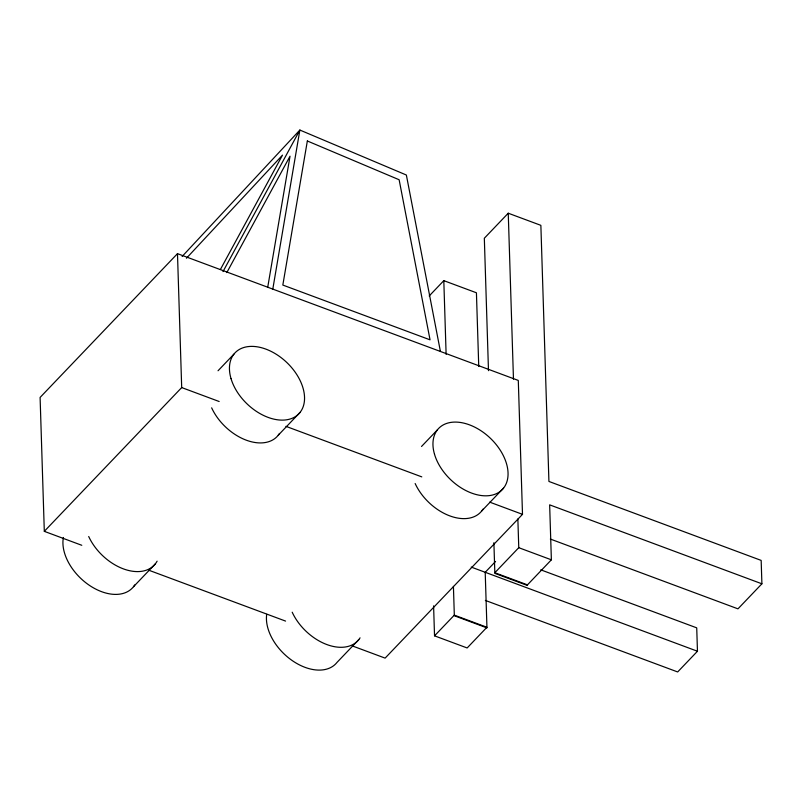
<?xml version="1.0" encoding="UTF-8"?>
<svg xmlns="http://www.w3.org/2000/svg" width="802" height="802" viewBox="0 0 802 802"><rect width="100%" height="100%" fill="white"/><g stroke="black" fill="none" stroke-linecap="round" stroke-linejoin="round"><path stroke-width="1.2" d="M267.748 287.116L290.023 156.2L226.816 272.59M272.8 289.111L299.868 130.044L406.363 175.026L440.418 351.456M220.41 269.462L282.494 155.127L186.445 258.244M223.006 271.587L299.868 130.044L182.134 256.46M352.329 645.921L385.12 658.121L522.503 514.343L518.293 380.429L177.483 253.653L40.1 397.431L44.31 531.345L81.784 545.29M44.31 531.345L181.693 387.567L177.483 253.653M218.034 370.765L233.953 354.103M133.523 586.693L155.307 563.886M278.254 435.215L300.048 412.408M429.19 295.958L443.807 280.65L476.428 292.78L478.744 366.494M550.352 539.054L737.97 608.848L761.9 583.806L761.168 560.408L548.919 481.451L540.869 225.342L508.247 213.212L484.328 238.244L488.488 370.674M421.531 446.463L437.461 429.802M358.815 639.595L337.02 662.392A44.12 28.692 43.7 0 1 292.59 660.828A44.12 28.692 43.7 0 1 266.695 614.342M481.761 510.914L503.546 488.117M495.556 561.47L485.21 572.297L486.954 627.896L454.343 615.756L453.421 586.392M434.534 635.836L454.323 615.134L486.934 627.264L467.155 647.966L434.534 635.836L433.591 605.881M517.861 518.984L518.764 547.686L494.834 572.728L527.455 584.858L551.375 559.816L549.651 504.849L761.9 583.806M540.759 569.831L696.727 627.856L697.459 651.244L677.67 671.956L485.36 600.417M181.693 387.567L219.167 401.511M285.923 426.343L421.782 476.879M489.711 502.142L522.503 514.343M518.764 547.686L551.375 559.816M471.235 567.094L697.459 651.244M148.54 570.122L285.572 621.089M527.455 584.858L527.475 585.49L494.854 573.36L493.892 542.743M508.247 213.212L513.47 379.196M443.807 280.65L446.123 354.364M360.048 637.831A44.12 28.692 43.7 0 1 326.604 644.467A44.12 28.692 43.7 0 1 292.199 612.207M134.756 584.929A44.12 28.692 43.7 0 1 89.754 585.58A44.12 28.692 43.7 0 1 63.388 537.46M157.102 561.179A44.12 28.692 43.7 0 1 123.809 569.029A44.12 28.692 43.7 0 1 88.701 536.508M279.497 433.451A44.12 28.692 43.7 0 1 246.054 440.097A44.12 28.692 43.7 0 1 211.648 407.837M483.005 509.15A44.12 28.692 43.7 0 1 449.551 515.796A44.12 28.692 43.7 0 1 415.155 483.536M307.346 140.982L282.825 285.061L430.042 339.827L399.135 179.748L307.346 140.982M231.016 378.604A44.12 28.692 43.7 0 0 294.304 417.261A44.12 28.692 43.7 0 0 275.677 353.913A44.12 28.692 43.7 0 0 231.016 378.604M434.524 454.303A44.12 28.692 43.7 0 0 497.811 492.959A44.12 28.692 43.7 0 0 479.185 429.611A44.12 28.692 43.7 0 0 434.524 454.303"/></g></svg>
